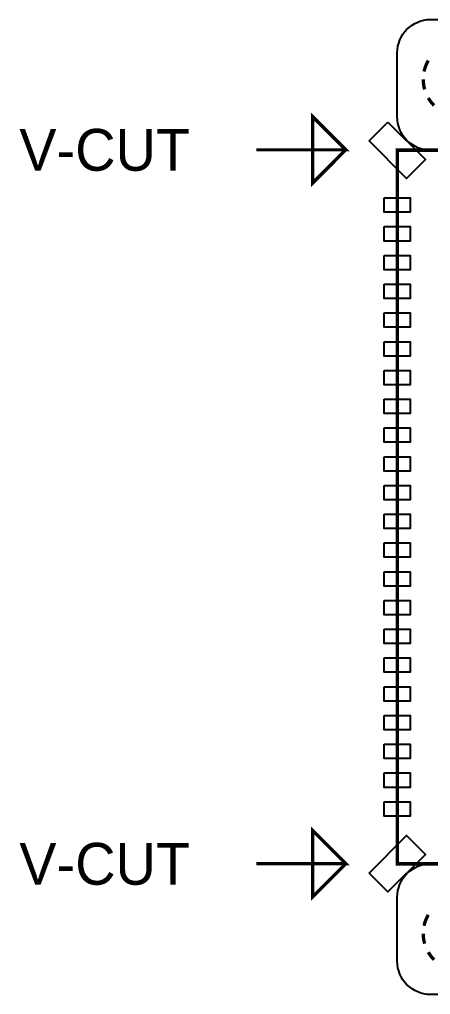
# Model space of a CAD drawing. Extents: x -14.5 to 28.4, y -5 to 32.3.
# Drawn here: x -14.46 to 1.27, y -5 to 32.3 of the extents above; entities that cross this region are included whole.
import ezdxf

# ---------------------------------------------------------------- set-up
doc = ezdxf.new("R2010")
doc.units = 0
for name, color, linetype in [('BG_OUTLINE', 254, 'CONTINUOUS'), ('PG_SILKSCREEN_TOP', 85, 'CONTINUOUS'), ('PIN_TOP', 80, 'CONTINUOUS')]:
    doc.layers.add(name, color=color, linetype=linetype)

msp = doc.modelspace()

# ---------------------------------------------------------------- linework, layer by layer
at = {"layer": 'BG_OUTLINE'}
for points in [[(1.27, 32.299991), (26.030001, 32.299991, -0.414214), (27.300001, 31.029991), (27.300001, 28.570001, -0.414214), (26.030001, 27.300001), (1.27, 27.300001, -0.414214), (0, 28.570001), (0, 31.029991, -0.414214), (1.27, 32.299991)], [(1.27, 0), (26.030001, 0, -0.414214), (27.300001, -1.27), (27.300001, -3.72999, -0.414214), (26.030001, -4.99999), (1.27, -4.99999, -0.414214), (0, -3.72999), (0, -1.27, -0.414214), (1.27, 0)]]:
    msp.add_lwpolyline(points, format="xyb", dxfattribs=at)
at = {"layer": 'BG_OUTLINE', "const_width": 0.127}
for points in [[(-5.3975, 27.314017), (-1.9685, 27.314017), (-3.2385, 28.584017), (-3.2385, 26.044017), (-1.9685, 27.314017)], [(-5.3975, 0), (-1.9685, 0), (-3.2385, 1.27), (-3.2385, -1.27), (-1.9685, 0)]]:
    msp.add_lwpolyline(points, dxfattribs=at)
at = {"layer": 'BG_OUTLINE'}
msp.add_lwpolyline([(0, 27.300001), (27.300001, 27.300001), (27.300001, 0), (0, 0)], close=True, dxfattribs=at)
at = {"layer": 'PG_SILKSCREEN_TOP', "const_width": 0.127}
for points in [[(1.186688, 30.729255, 0.079392), (1.02489, 30.311425)], [(0.993394, 30.013991, 0.069654), (1.048004, 29.624101)], [(1.186688, 29.298727, 0.064425), (1.409192, 29.010183)], [(1.186688, -1.951736, 0.079392), (1.02489, -2.369566)], [(0.993394, -2.667, 0.069654), (1.048004, -3.05689)], [(1.186688, -3.382264, 0.064425), (1.409192, -3.670808)]]:
    msp.add_lwpolyline(points, format="xyb", dxfattribs=at)
at = {"layer": 'PG_SILKSCREEN_TOP', "const_width": 0.13}
msp.add_lwpolyline([(27.300001, 0), (0, 0), (0, 27.300001), (27.300001, 27.300001), (27.300001, 0)], dxfattribs=at)
at = {"layer": 'PIN_TOP'}
for points in [[(-0.359213, 28.377635), (1.077628, 26.940794), (0.359208, 26.222373), (-1.077633, 27.659214)], [(-0.5, 25.475), (0.5, 25.475), (0.5, 24.925001), (-0.5, 24.925001)], [(-0.5, 24.375), (0.5, 24.375), (0.5, 23.825001), (-0.5, 23.825001)], [(-0.5, 23.274999), (0.5, 23.274999), (0.5, 22.725), (-0.5, 22.725)], [(-0.5, 22.174999), (0.5, 22.174999), (0.5, 21.625), (-0.5, 21.625)], [(-0.5, 21.075001), (0.5, 21.075001), (0.5, 20.525002), (-0.5, 20.525002)], [(-0.5, 19.975001), (0.5, 19.975001), (0.5, 19.425002), (-0.5, 19.425002)], [(-0.5, 18.875), (0.5, 18.875), (0.5, 18.325001), (-0.5, 18.325001)], [(-0.5, 17.775), (0.5, 17.775), (0.5, 17.225001), (-0.5, 17.225001)], [(-0.5, 16.675), (0.5, 16.675), (0.5, 16.125001), (-0.5, 16.125001)], [(-0.5, 15.574999), (0.5, 15.574999), (0.5, 15.025), (-0.5, 15.025)], [(-0.5, 14.474999), (0.5, 14.474999), (0.5, 13.925), (-0.5, 13.925)], [(-0.5, 13.375001), (0.5, 13.375001), (0.5, 12.825002), (-0.5, 12.825002)], [(-0.5, 12.275001), (0.5, 12.275001), (0.5, 11.725002), (-0.5, 11.725002)], [(-0.5, 11.175001), (0.5, 11.175001), (0.5, 10.625002), (-0.5, 10.625002)], [(-0.5, 10.075), (0.5, 10.075), (0.5, 9.525001), (-0.5, 9.525001)], [(-0.5, 8.975), (0.5, 8.975), (0.5, 8.425001), (-0.5, 8.425001)], [(-0.5, 7.874999), (0.5, 7.874999), (0.5, 7.325001), (-0.5, 7.325001)], [(-0.5, 6.774999), (0.5, 6.774999), (0.5, 6.225), (-0.5, 6.225)], [(-0.5, 5.675001), (0.5, 5.675001), (0.5, 5.125002), (-0.5, 5.125002)], [(-0.5, 4.575001), (0.5, 4.575001), (0.5, 4.025002), (-0.5, 4.025002)], [(-0.5, 3.475001), (0.5, 3.475001), (0.5, 2.925002), (-0.5, 2.925002)], [(-0.5, 2.375), (0.5, 2.375), (0.5, 1.825001), (-0.5, 1.825001)], [(-1.077633, -0.359213), (0.359208, 1.077628), (1.077628, 0.359208), (-0.359213, -1.077633)]]:
    msp.add_lwpolyline(points, close=True, dxfattribs=at)

# ---------------------------------------------------------------- texts
at = {"layer": 'BG_OUTLINE'}
for p in [(-14.4653, 26.513917), (-14.4653, -0.8001)]:
    msp.add_text('V-CUT', height=1.6002, dxfattribs=at).set_placement(p)

doc.saveas('drawing.dxf')
